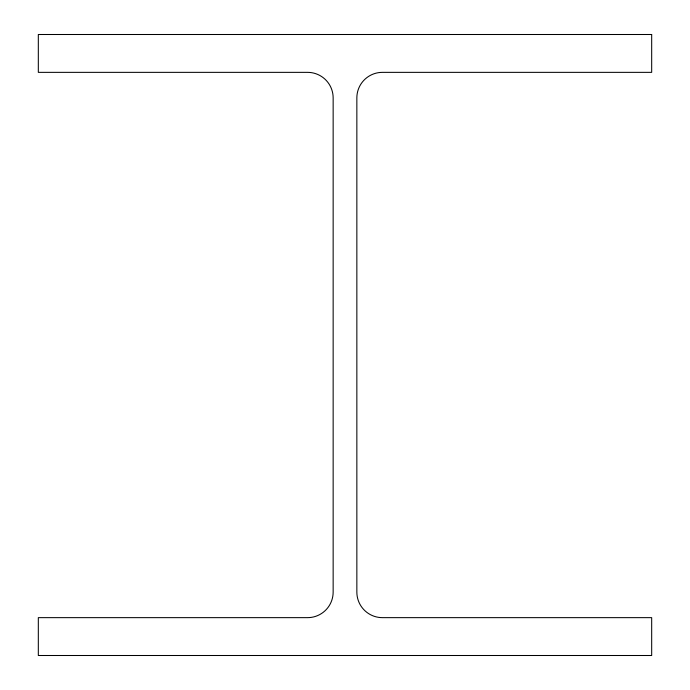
<?xml version="1.0" encoding="UTF-8"?>
<svg xmlns="http://www.w3.org/2000/svg" width="690" height="690" viewBox="0 0 690 690"><rect width="100%" height="100%" fill="white"/><g stroke="black" fill="none" stroke-linecap="round" stroke-linejoin="round"><path stroke-width="1.03" d="M651.679 34.5L38.321 34.5L38.321 72.355L307.602 72.355A25.547 25.547 0 0 1 333.149 97.902L333.149 592.098A25.547 25.547 0 0 1 307.602 617.645L38.321 617.645L38.321 655.5L651.679 655.5L651.679 617.645L382.398 617.645A25.547 25.547 0 0 1 356.851 592.098L356.851 97.902A25.547 25.547 0 0 1 382.398 72.355L651.679 72.355L651.679 34.5"/></g></svg>
